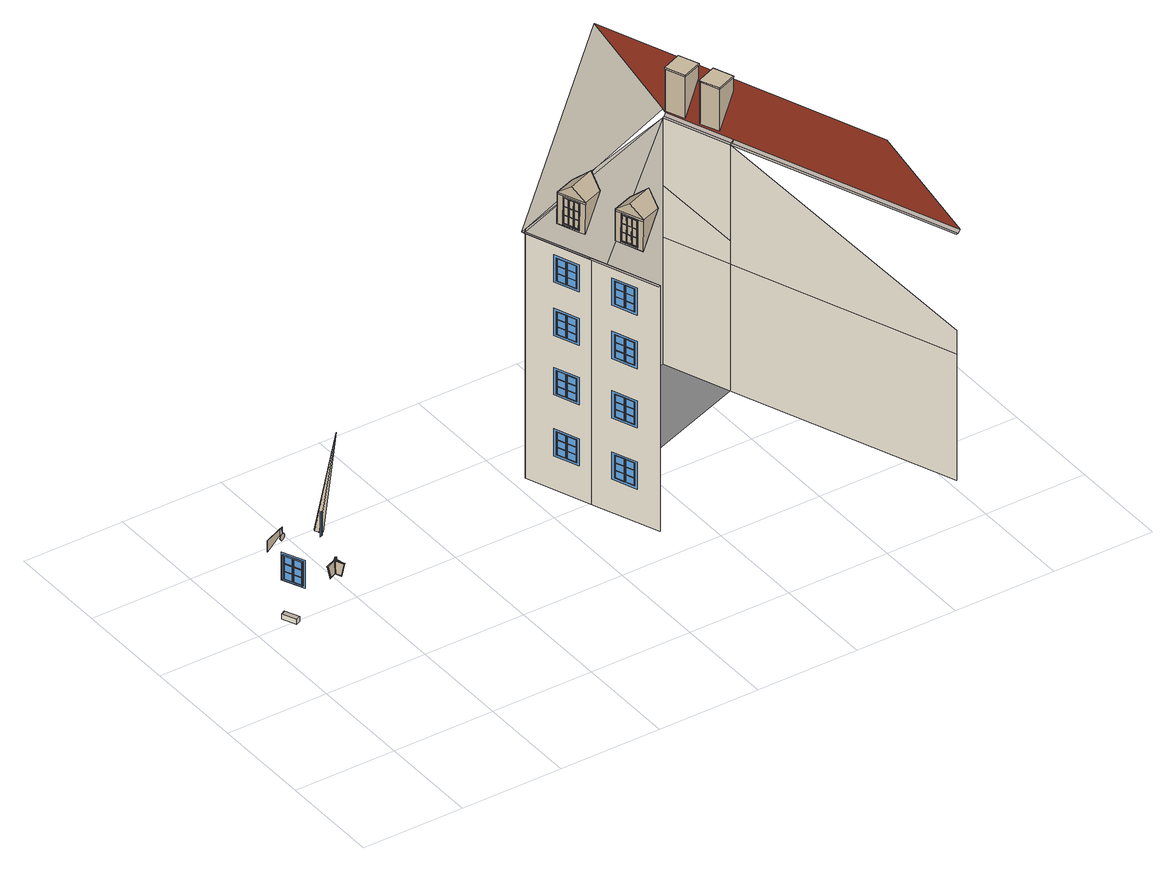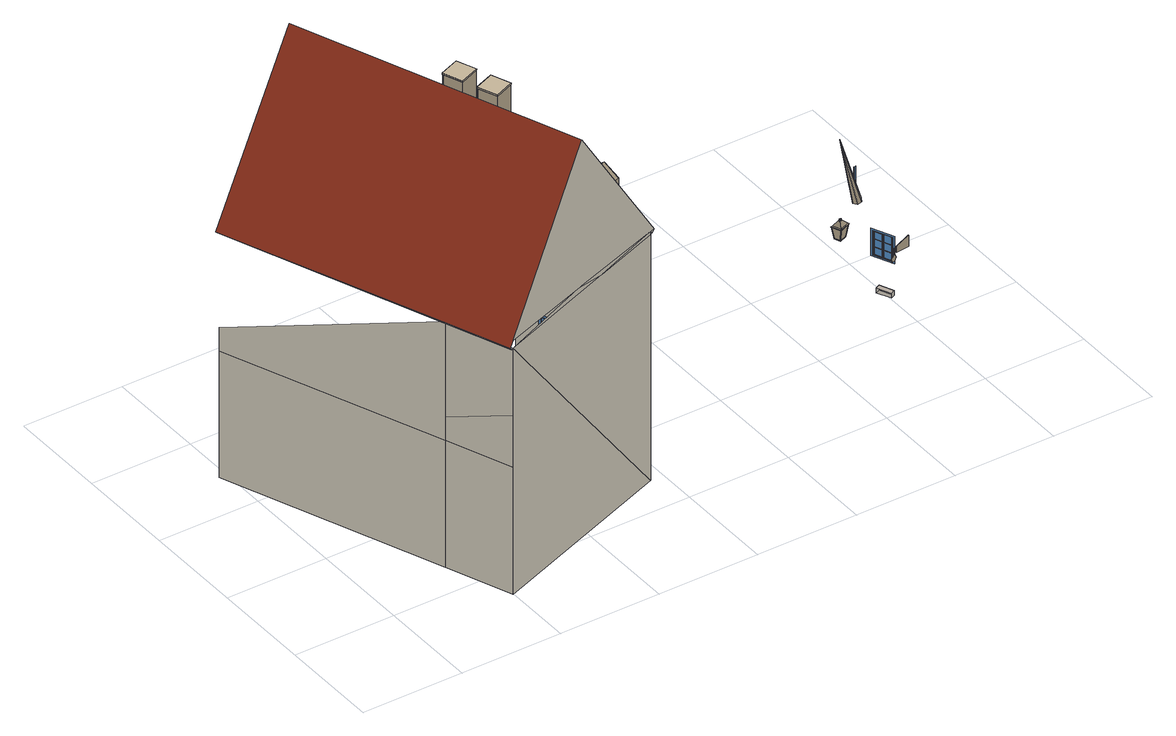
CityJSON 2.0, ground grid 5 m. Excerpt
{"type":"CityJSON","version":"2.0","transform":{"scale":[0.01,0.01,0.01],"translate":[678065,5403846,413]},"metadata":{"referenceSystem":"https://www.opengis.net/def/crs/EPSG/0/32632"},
"CityObjects":{
"building1":{"type":"Building","attributes":{"name":"building","dataAvailable":"Sufficient","opendrive_identifier_modelDate":"13-06-17","opendrive_identifier_modelName":"892_SAVe_Ingolstadt","opendrive_identifier_modelVendor":"3D Mapping Solutions","opendrive_identifier_roadObjectName":"building","opendrive_identifier_sourceFileName":"2019-11-29_SAVe_Ingolstadt_Prio5","opendrive_roadObject_dynamic":"false","opendrive_roadObject_orientation":"none","opendrive_roadObject_type":"BUILDING","opendrive_road_length":"211.9635830812","opendrive_road_rule":"RIGHTHANDTRAFFIC","measuredHeight":13.14},"children":["building1-1","building1-2","building1-3"],"geometry":[{"type":"MultiSurface","lod":"3","boundaries":[[[0,1,2,3]],[[4,5,3,2]],[[5,6,0,3]],[[7,4,2,1]],[[8,9,10,11]],[[12,13,14,15]],[[16,17,18,19]],[[20,21,22,23]],[[6,7,1,0]],[[24,14,13,25]],[[26,22,21,27]],[[28,18,17,29]],[[30,10,9,31]],[[32,33,17,16]],[[34,35,21,20]],[[36,37,13,12]],[[19,18,38,39]],[[23,22,40,41]],[[15,14,42,43]],[[42,37,13,14]],[[40,35,21,22]],[[33,17,18,38]],[[11,10,44,45]],[[46,47,9,8]],[[25,13,37,48]],[[49,38,18,28]],[[50,42,14,24]],[[29,17,33,51]],[[52,40,22,26]],[[27,21,35,53]],[[54,55,56,57],[29,51,49,28],[48,50,24,25],[53,52,26,27]],[[39,38,33,32]],[[41,40,35,34]],[[43,42,37,36]],[[58,59,60,61]],[[62,63,64,65]],[[66,67,68,69]],[[48,37,42,50]],[[53,35,40,52]],[[51,33,38,49]],[[70,60,59,71]],[[72,68,67,73]],[[74,64,63,75]],[[44,47,9,10],[76,77,78,79],[56,55,54,57]],[[80,44,10,30]],[[31,9,47,81]],[[61,60,82,83]],[[69,68,84,85]],[[86,87,67,66]],[[88,89,63,62]],[[90,91,59,58]],[[65,64,92,93]],[[94,95,96,97],[80,30,31,81]],[[89,63,64,92]],[[84,87,67,68]],[[82,91,59,60]],[[71,59,91,98]],[[99,82,60,70]],[[75,63,89,100]],[[73,67,87,101]],[[102,92,64,74]],[[103,84,68,72]],[[45,44,47,46]],[[78,77,76,79],[75,100,102,74],[98,99,70,71],[101,103,72,73]],[[83,82,91,90]],[[85,84,87,86]],[[93,92,89,88]],[[101,87,84,103]],[[98,91,82,99]],[[100,89,92,102]],[[81,47,44,80]],[[104,105,106,107]],[[108,109,110,111]],[[112,113,114,115]],[[116,117,118,119]],[[120,110,109,121]],[[122,118,117,123]],[[124,114,113,125]],[[126,106,105,127]]],"semantics":{"surfaces":[{"type":"WallSurface"},{"type":"OuterCeilingSurface"},{"type":"OuterFloorSurface"},{"type":"Window","@cityeditor:layer":"Unclassified.LoD3"}],"values":[0,0,1,2,3,3,3,3,0,3,3,3,3,3,3,3,3,3,3,3,3,3,3,3,3,3,3,3,3,3,3,3,3,3,3,3,3,3,3,3,3,3,3,3,3,3,3,3,3,3,3,3,3,3,3,3,3,3,3,3,3,3,3,3,3,3,3,3,3,3,3,3,3,3,3,3,3,3,3]}}]},
"building1-1":{"type":"BuildingInstallation","attributes":{"@cityeditor:layer":"Unclassified.LoD3","relationToConstruction":"outside"},"parents":["building1"],"geometry":[{"type":"MultiSurface","lod":"3","boundaries":[[[128,129,130,131]],[[132,133,134]],[[135,136,137,138,139]],[[132,140,141,133]],[[142,136,135,143],[134,144,140,132]],[[145,134,133,141]],[[144,134,145]],[[146,147,148,149]],[[150,151,152,153]],[[151,154,155,152]],[[154,156,157,155]],[[156,158,159,157]],[[160,150,153,161]],[[158,162,159]],[[163,160,161,164]],[[165,166,167,168]],[[169,165,168,170]],[[158,171,172,162]],[[173,163,164,174]],[[172,175,176]],[[177,178,179]],[[180,174,181,182]],[[183,170,184,185]],[[174,164,181]],[[162,172,176,186]],[[167,177,179,187]],[[170,168,188,184]],[[168,167,187,188]],[[159,162,186]],[[164,161,189,181]],[[155,157,190,191]],[[152,155,191,192]],[[153,152,192,193]],[[161,153,193,189]],[[157,159,186,190]],[[194,185,195,196]],[[175,194,196,197]],[[178,198,199,200]],[[176,175,197,201]],[[182,181,202,203]],[[185,204,195]],[[179,178,200,205]],[[185,184,206,204]],[[187,179,205,207]],[[186,176,201,208]],[[184,188,209,206]],[[188,187,207,209]],[[181,189,210,202]],[[186,208,211]],[[189,193,212,210]],[[190,186,211,213]],[[191,190,213,214]],[[193,192,215,212]],[[192,191,214,215]],[[138,146,149,216,139]],[[196,195,217,218]],[[197,196,218,219]],[[200,199,220,221]],[[201,197,219,222]],[[195,204,217]],[[203,202,223,224]],[[205,200,221,225]],[[204,206,226,217]],[[207,205,225,227]],[[208,201,222,228]],[[206,209,229,226]],[[209,207,227,229]],[[202,210,230,223]],[[211,208,228,231]],[[210,212,232,230]],[[213,211,231,233]],[[214,213,233,234]],[[215,214,234,235]],[[212,215,235,232]],[[222,219,236,237]],[[224,223,238,239]],[[225,221,240,241]],[[217,226,242,243]],[[227,225,241,244]],[[228,222,237,245]],[[226,229,246,242]],[[229,227,244,246]],[[231,228,245,247]],[[223,230,248,238]],[[233,231,247,249]],[[230,232,250,248]],[[234,233,249,251]],[[232,235,252,250]],[[235,234,251,252]],[[242,246,253,254]],[[246,244,255,253]],[[238,248,256,257]],[[247,245,258]],[[248,250,259,256]],[[249,247,258,260]],[[251,249,260,261]],[[252,251,261,262]],[[250,252,262,259]],[[148,263,264,149]],[[140,144,145,141]],[[265,266,267,268]],[[266,269,270,267]],[[268,267,270,271]],[[135,272,273,143],[266,265,274,269]],[[149,264,275,216]],[[269,274,271,270]],[[272,135,139,216,275,276]]]}]},
"building1-2":{"type":"BuildingInstallation","attributes":{"@cityeditor:layer":"Unclassified.LoD3","relationToConstruction":"outside"},"parents":["building1"],"geometry":[{"type":"MultiSurface","lod":"3","boundaries":[[[277,278,279,280,281,282,283]],[[284,285,286,287,288]],[[289,290,291,292,293]],[[285,284,290,289]],[[286,285,289,293]],[[287,286,293,292]],[[288,287,292,291]],[[284,288,291,290]],[[294,295,296,292,291]],[[297,288,291,294]],[[298,287,292,296]],[[299,298,296,295]],[[294,300,295]],[[280,297,294,300]],[[280,299,295,300]],[[301,302,303,304,305,306,307]],[[278,277,302,301]],[[279,278,301,307]],[[280,279,307,306]],[[281,280,306,305]],[[282,281,305,304]],[[283,282,304,303]],[[277,283,303,302]],[[297,298,299,280]],[[298,297,288,287]]]}]},
"building1-3":{"type":"BuildingInstallation","attributes":{"@cityeditor:layer":"Unclassified.LoD3","relationToConstruction":"outside"},"parents":["building1"],"geometry":[{"type":"MultiSurface","lod":"3","boundaries":[[[308,309,310]],[[308,311,312,313]],[[308,314,309]],[[308,310,315]],[[308,313,314]],[[308,315,311]],[[316,309,310]],[[316,310,315]],[[316,311,312,313]],[[316,315,311]],[[316,313,314]],[[316,314,309]]]}]},
"building2":{"type":"Building","attributes":{"dataAvailable":"NotSufficient","measuredHeight":20.84},"children":["building2-1","building2-2","building2-3","building2-4"],"geometry":[{"type":"MultiSurface","lod":"3","boundaries":[[[317,318,319]],[[318,320,321,319]],[[318,317,322]],[[322,323,320,318]],[[320,324,321]],[[325,326,327,328]],[[329,330,331,332]],[[333,334,335,336]],[[337,338,339,340]],[[341,342,343,344]],[[345,346,347,348]],[[349,350,351,352]],[[353,354,355,356]],[[357,358,359,360]],[[361,362,363,364]],[[365,366,367,368]],[[369,370,371,372]],[[323,322,373,374],[375,376,377,378],[379,380,381,382],[383,384,385,386],[387,388,389,390]],[[323,324,320]],[[391,392,393,394],[332,395,396,329],[397,398,325,328],[399,400,333,336]],[[401,402,403,404],[344,405,406,341],[407,408,337,340],[409,410,345,348]],[[411,412,413,414],[356,415,416,353],[417,418,349,352],[419,420,357,360]],[[421,422,423,424],[368,425,426,365],[427,428,361,364],[429,430,369,372]],[[431,331,330,432]],[[433,327,326,434]],[[435,335,334,436]],[[437,343,342,438]],[[439,339,338,440]],[[441,347,346,442]],[[443,355,354,444]],[[445,351,350,446]],[[447,359,358,448]],[[449,367,366,450]],[[451,363,362,452]],[[453,371,370,454]],[[332,331,455,395]],[[328,327,456,397]],[[336,335,457,399]],[[344,343,458,405]],[[340,339,459,407]],[[348,347,460,409]],[[356,355,461,415]],[[352,351,462,417]],[[360,359,463,419]],[[368,367,464,425]],[[364,363,465,427]],[[372,371,466,429]],[[396,467,330,329]],[[400,468,334,333]],[[398,469,326,325]],[[406,470,342,341]],[[410,471,346,345]],[[408,472,338,337]],[[416,473,354,353]],[[420,474,358,357]],[[418,475,350,349]],[[426,476,366,365]],[[430,477,370,369]],[[428,478,362,361]],[[468,457,335,334]],[[455,331,330,467]],[[469,456,327,326]],[[471,460,347,346]],[[458,343,342,470]],[[472,459,339,338]],[[474,463,359,358]],[[461,355,354,473]],[[475,462,351,350]],[[477,466,371,370]],[[464,367,366,476]],[[478,465,363,362]],[[434,326,469,479]],[[432,330,467,480]],[[436,334,468,481]],[[440,338,472,482]],[[438,342,470,483]],[[442,346,471,484]],[[446,350,475,485]],[[444,354,473,486]],[[448,358,474,487]],[[452,362,478,488]],[[450,366,476,489]],[[454,370,477,490]],[[491,455,331,431]],[[492,456,327,433]],[[493,457,335,435]],[[494,458,343,437]],[[495,459,339,439]],[[496,460,347,441]],[[497,461,355,443]],[[498,462,351,445]],[[499,463,359,447]],[[500,464,367,449]],[[501,465,363,451]],[[502,466,371,453]],[[378,377,376,375],[393,392,391,394],[503,504,505,506]],[[385,384,383,386],[403,402,401,404],[507,508,509,510]],[[382,381,380,379],[413,412,411,414],[511,512,513,514]],[[387,390,389,388],[423,422,421,424],[515,516,517,518]],[[399,457,468,400]],[[395,455,467,396]],[[397,456,469,398]],[[409,460,471,410]],[[405,458,470,406]],[[407,459,472,408]],[[419,463,474,420]],[[415,461,473,416]],[[417,462,475,418]],[[429,466,477,430]],[[425,464,476,426]],[[427,465,478,428]],[[519,520,521,522]],[[523,524,525,526]],[[527,528,529,530]],[[531,532,533,534]],[[535,536,537,538]],[[539,540,541,542]],[[543,544,545,546]],[[547,548,549,550]],[[551,552,553,554]],[[555,556,557,558]],[[559,560,561,562]],[[563,564,565,566]],[[480,467,455,491]],[[479,469,456,492]],[[481,468,457,493]],[[483,470,458,494]],[[482,472,459,495]],[[484,471,460,496]],[[486,473,461,497]],[[485,475,462,498]],[[487,474,463,499]],[[489,476,464,500]],[[488,478,465,501]],[[490,477,466,502]],[[505,504,503,506],[526,567,568,523],[569,570,527,530],[571,572,519,522]],[[509,508,507,510],[538,573,574,535],[575,576,539,542],[577,578,531,534]],[[513,512,511,514],[550,579,580,547],[581,582,551,554],[583,584,543,546]],[[517,516,515,518],[562,585,586,559],[587,588,563,566],[589,590,555,558]],[[591,521,520,592]],[[593,529,528,594]],[[595,525,524,596]],[[597,533,532,598]],[[599,541,540,600]],[[601,537,536,602]],[[603,545,544,604]],[[605,553,552,606]],[[607,549,548,608]],[[609,557,556,610]],[[611,565,564,612]],[[613,561,560,614]],[[526,525,615,567]],[[530,529,616,569]],[[522,521,617,571]],[[538,537,618,573]],[[542,541,619,575]],[[534,533,620,577]],[[550,549,621,579]],[[554,553,622,581]],[[546,545,623,583]],[[562,561,624,585]],[[566,565,625,587]],[[558,557,626,589]],[[572,627,520,519]],[[570,628,528,527]],[[568,629,524,523]],[[578,630,532,531]],[[576,631,540,539]],[[574,632,536,535]],[[584,633,544,543]],[[582,634,552,551]],[[580,635,548,547]],[[590,636,556,555]],[[588,637,564,563]],[[586,638,560,559]],[[628,616,529,528]],[[627,617,521,520]],[[615,525,524,629]],[[631,619,541,540]],[[630,620,533,532]],[[618,537,536,632]],[[634,622,553,552]],[[633,623,545,544]],[[621,549,548,635]],[[637,625,565,564]],[[636,626,557,556]],[[624,561,560,638]],[[592,520,627,639]],[[594,528,628,640]],[[596,524,629,641]],[[598,532,630,642]],[[600,540,631,643]],[[602,536,632,644]],[[604,544,633,645]],[[606,552,634,646]],[[608,548,635,647]],[[610,556,636,648]],[[612,564,637,649]],[[614,560,638,650]],[[651,616,529,593]],[[652,617,521,591]],[[653,615,525,595]],[[654,619,541,599]],[[655,620,533,597]],[[656,618,537,601]],[[657,622,553,605]],[[658,623,545,603]],[[659,621,549,607]],[[660,625,565,611]],[[661,626,557,609]],[[662,624,561,613]],[[567,615,629,568]],[[571,617,627,572]],[[569,616,628,570]],[[573,618,632,574]],[[577,620,630,578]],[[575,619,631,576]],[[579,621,635,580]],[[583,623,633,584]],[[581,622,634,582]],[[585,624,638,586]],[[589,626,636,590]],[[587,625,637,588]],[[639,627,617,652]],[[640,628,616,651]],[[641,629,615,653]],[[642,630,620,655]],[[643,631,619,654]],[[644,632,618,656]],[[645,633,623,658]],[[646,634,622,657]],[[647,635,621,659]],[[648,636,626,661]],[[649,637,625,660]],[[650,638,624,662]],[[663,320,323,664]],[[665,666,667,668]],[[669,670,671,672]],[[673,674,675,676]],[[677,678,679,680]],[[681,682,683,684]],[[685,686,687,688]],[[689,690,691,692]],[[693,694,695,696]],[[697,698,699,700]],[[701,702,703,704]],[[705,706,707,708]],[[709,710,711,712]],[[713,714,715,716],[672,717,718,669],[719,720,665,668],[721,722,673,676]],[[723,724,725,726],[684,727,728,681],[729,730,677,680],[731,732,685,688]],[[733,734,735,736],[696,737,738,693],[739,740,689,692],[741,742,697,700]],[[743,744,745,746],[708,747,748,705],[749,750,701,704],[751,752,709,712]],[[753,671,670,754]],[[755,667,666,756]],[[757,675,674,758]],[[759,683,682,760]],[[761,679,678,762]],[[763,687,686,764]],[[765,695,694,766]],[[767,691,690,768]],[[769,699,698,770]],[[771,707,706,772]],[[773,703,702,774]],[[775,711,710,776]],[[718,777,670,669]],[[722,778,674,673]],[[672,671,779,717]],[[668,667,780,719]],[[720,781,666,665]],[[676,675,782,721]],[[728,783,682,681]],[[732,784,686,685]],[[684,683,785,727]],[[680,679,786,729]],[[730,787,678,677]],[[688,687,788,731]],[[738,789,694,693]],[[742,790,698,697]],[[696,695,791,737]],[[692,691,792,739]],[[740,793,690,689]],[[700,699,794,741]],[[748,795,706,705]],[[752,796,710,709]],[[708,707,797,747]],[[704,703,798,749]],[[750,799,702,701]],[[712,711,800,751]],[[778,782,675,674]],[[779,671,670,777]],[[781,780,667,666]],[[784,788,687,686]],[[785,683,682,783]],[[787,786,679,678]],[[790,794,699,698]],[[791,695,694,789]],[[793,792,691,690]],[[796,800,711,710]],[[797,707,706,795]],[[799,798,703,702]],[[756,666,781,801]],[[754,670,777,802]],[[758,674,778,803]],[[762,678,787,804]],[[760,682,783,805]],[[764,686,784,806]],[[768,690,793,807]],[[766,694,789,808]],[[770,698,790,809]],[[774,702,799,810]],[[772,706,795,811]],[[776,710,796,812]],[[813,779,671,753]],[[814,780,667,755]],[[815,782,675,757]],[[816,785,683,759]],[[817,786,679,761]],[[818,788,687,763]],[[819,791,695,765]],[[820,792,691,767]],[[821,794,699,769]],[[822,797,707,771]],[[823,798,703,773]],[[824,800,711,775]],[[825,826,827,828],[715,714,713,716],[829,830,831,832]],[[833,834,835,836],[725,724,723,726],[837,838,839,840]],[[841,842,843,844],[735,734,733,736],[845,846,847,848]],[[849,850,851,852],[745,744,743,746],[853,854,855,856]],[[721,782,778,722]],[[717,779,777,718]],[[719,780,781,720]],[[731,788,784,732]],[[727,785,783,728]],[[729,786,787,730]],[[741,794,790,742]],[[737,791,789,738]],[[739,792,793,740]],[[751,800,796,752]],[[747,797,795,748]],[[749,798,799,750]],[[374,857,664,323],[827,826,825,828],[841,844,843,842],[849,852,851,850],[836,835,834,833]],[[858,859,860,861]],[[862,863,864,865]],[[866,867,868,869]],[[870,871,872,873]],[[874,875,876,877]],[[878,879,880,881]],[[882,883,884,885]],[[886,887,888,889]],[[890,891,892,893]],[[894,895,896,897]],[[898,899,900,901]],[[902,903,904,905]],[[802,777,779,813]],[[801,781,780,814]],[[803,778,782,815]],[[805,783,785,816]],[[804,787,786,817]],[[806,784,788,818]],[[808,789,791,819]],[[807,793,792,820]],[[809,790,794,821]],[[811,795,797,822]],[[810,799,798,823]],[[812,796,800,824]],[[831,830,829,832],[865,906,907,862],[908,909,866,869],[910,911,858,861]],[[839,838,837,840],[877,912,913,874],[914,915,878,881],[916,917,870,873]],[[847,846,845,848],[889,918,919,886],[920,921,890,893],[922,923,882,885]],[[855,854,853,856],[901,924,925,898],[926,927,902,905],[928,929,894,897]],[[930,860,859,931]],[[932,868,867,933]],[[934,864,863,935]],[[936,872,871,937]],[[938,880,879,939]],[[940,876,875,941]],[[942,884,883,943]],[[944,892,891,945]],[[946,888,887,947]],[[948,896,895,949]],[[950,904,903,951]],[[952,900,899,953]],[[865,864,954,906]],[[911,955,859,858]],[[869,868,956,908]],[[909,957,867,866]],[[861,860,958,910]],[[907,959,863,862]],[[877,876,960,912]],[[917,961,871,870]],[[881,880,962,914]],[[915,963,879,878]],[[873,872,964,916]],[[913,965,875,874]],[[889,888,966,918]],[[923,967,883,882]],[[893,892,968,920]],[[921,969,891,890]],[[885,884,970,922]],[[919,971,887,886]],[[901,900,972,924]],[[929,973,895,894]],[[905,904,974,926]],[[927,975,903,902]],[[897,896,976,928]],[[925,977,899,898]],[[957,956,868,867]],[[955,958,860,859]],[[954,864,863,959]],[[963,962,880,879]],[[961,964,872,871]],[[960,876,875,965]],[[969,968,892,891]],[[967,970,884,883]],[[966,888,887,971]],[[975,974,904,903]],[[973,976,896,895]],[[972,900,899,977]],[[931,859,955,978]],[[933,867,957,979]],[[935,863,959,980]],[[937,871,961,981]],[[939,879,963,982]],[[941,875,965,983]],[[943,883,967,984]],[[945,891,969,985]],[[947,887,971,986]],[[949,895,973,987]],[[951,903,975,988]],[[953,899,977,989]],[[990,956,868,932]],[[991,958,860,930]],[[992,954,864,934]],[[993,962,880,938]],[[994,964,872,936]],[[995,960,876,940]],[[996,968,892,944]],[[997,970,884,942]],[[998,966,888,946]],[[999,974,904,950]],[[1000,976,896,948]],[[1001,972,900,952]],[[906,954,959,907]],[[910,958,955,911]],[[908,956,957,909]],[[912,960,965,913]],[[916,964,961,917]],[[914,962,963,915]],[[918,966,971,919]],[[922,970,967,923]],[[920,968,969,921]],[[924,972,977,925]],[[928,976,973,929]],[[926,974,975,927]],[[978,955,958,991]],[[979,957,956,990]],[[980,959,954,992]],[[981,961,964,994]],[[982,963,962,993]],[[983,965,960,995]],[[984,967,970,997]],[[985,969,968,996]],[[986,971,966,998]],[[987,973,976,1000]],[[988,975,974,999]],[[989,977,972,1001]],[[1002,1003,1004,1005,1006]],[[317,1007,322]],[[1008,1009,1010,1011,1012]],[[1007,317,1013]],[[1007,1014,373,322]],[[1015,1013,317,319,1016]],[[1017,374,373,1018]],[[1007,1013,1014]],[[373,1014,1019,1020,1018]],[[1016,1021,1022,1023,1024,1015]],[[1017,1018,1020,1025]],[[1026,1019,1014,1027]],[[1025,1020,1019,1026]],[[1027,1014,1028,1029]],[[1029,1028,1024,1023]],[[1023,1029,1027]],[[1030,1025,1026,1027,1031]],[[1032,1017,1025,1030]],[[1033,1027,1029,1034]],[[1029,1023,1022,1034]]],"semantics":{"surfaces":[{"type":"WallSurface"},{"type":"OuterCeilingSurface"},{"type":"Window","@cityeditor:layer":"Unclassified.LoD3","frameMaterialClass":"Plastic","paneMaterialClass":"Glass","frameMaterialUncertainty":0.3},{"type":"WallSurface","klumMaterialClass":"Plaster","klumMaterialIndex":"I101","materialUncertainty":0.3},{"type":"RoofSurface"},{"type":"GroundSurface"},{"type":"RoofSurface","klumMaterialClass":"Ceramic","klumMaterialIndex":"D201","materialUncertainty":0.3}],"values":[0,1,0,1,1,2,2,2,2,2,2,2,2,2,2,2,2,3,0,2,2,2,2,2,2,2,2,2,2,2,2,2,2,2,2,2,2,2,2,2,2,2,2,2,2,2,2,2,2,2,2,2,2,2,2,2,2,2,2,2,2,2,2,2,2,2,2,2,2,2,2,2,2,2,2,2,2,2,2,2,2,2,2,2,2,2,2,2,2,2,2,2,2,2,2,2,2,2,2,2,2,2,2,2,2,2,2,2,2,2,2,2,2,2,2,2,2,2,2,2,2,2,2,2,2,2,2,2,2,2,2,2,2,2,2,2,2,2,2,2,2,2,2,2,2,2,2,2,2,2,2,2,2,2,2,2,2,2,2,2,2,2,2,2,2,2,2,2,2,2,2,2,2,2,2,2,2,2,2,2,2,2,2,2,2,2,2,2,2,2,2,2,2,2,2,2,2,2,2,2,2,2,2,2,2,2,2,2,2,2,2,2,2,2,2,2,2,2,2,2,2,2,2,2,2,2,2,2,2,2,2,2,2,2,2,1,2,2,2,2,2,2,2,2,2,2,2,2,2,2,2,2,2,2,2,2,2,2,2,2,2,2,2,2,2,2,2,2,2,2,2,2,2,2,2,2,2,2,2,2,2,2,2,2,2,2,2,2,2,2,2,2,2,2,2,2,2,2,2,2,2,2,2,2,2,2,2,2,2,2,2,2,2,2,2,2,2,2,2,2,2,2,2,2,2,2,2,2,2,2,2,2,2,2,2,2,2,2,2,2,3,2,2,2,2,2,2,2,2,2,2,2,2,2,2,2,2,2,2,2,2,2,2,2,2,2,2,2,2,2,2,2,2,2,2,2,2,2,2,2,2,2,2,2,2,2,2,2,2,2,2,2,2,2,2,2,2,2,2,2,2,2,2,2,2,2,2,2,2,2,2,2,2,2,2,2,2,2,2,2,2,2,2,2,2,2,2,2,2,2,2,2,2,2,2,2,2,2,2,2,2,2,2,2,2,2,2,2,2,2,2,2,2,2,2,2,2,2,2,2,2,2,2,2,2,4,0,4,0,0,0,5,0,0,6,0,0,0,1,1,0,0,0,1,1]}}]},
"building2-1":{"type":"BuildingInstallation","attributes":{"relationToConstruction":"outside"},"parents":["building2"],"geometry":[{"type":"MultiSurface","lod":"3","boundaries":[[[1035,1036,1037,1038]],[[1039,1040,1041,1042]],[[1043,1044,1045,1046]],[[1047,1048,1049,1050]],[[1051,1052,1053,1054],[1055,1056,1044,1043,1057,1058,1059,1060]],[[1061,1062,1063,1064]],[[1065,1066,1067]],[[1044,1056,1068,1045]],[[1047,1048,1069,1070]],[[1071,1066,1065,1072,1051,1054]],[[1052,1051,1073,1074]],[[1075,1061,1064,1076]],[[1049,1050,1077,1078]],[[1036,1079,1080,1037]],[[1081,1045,1068,1082]],[[1035,1036,1079,1083]],[[1084,1085,1086,1087]],[[1081,1040,1039,1088,1046,1045]],[[1079,1083,1089,1080]],[[1082,1068,1090,1091,1042,1041]],[[1092,1075,1076,1093]],[[1051,1054,1094,1073]],[[1043,1055,1090,1046]],[[1056,1055,1090,1068]],[[1048,1049,1078,1069]],[[1083,1035,1038,1089]],[[1050,1047,1070,1077]],[[1071,1006,1002,1066]],[[1095,1096,1097,1098]],[[1085,1099,1100,1086]],[[1088,1039,1042,1091],[1101,1102,1103,1104],[1105,1098,1097,1106],[1087,1086,1100,1107]],[[1062,1092,1093,1063]],[[1060,1059,1042,1091]],[[1108,1109,1110,1111]],[[1108,1109,1101,1104]],[[1058,1057,1088,1039]],[[1059,1058,1039,1042]],[[1112,1113,1114,1115]],[[1116,1095,1098,1105]],[[1060,1057,1088,1091]],[[1043,1044,1056,1055],[1079,1036,1035,1083],[1049,1048,1047,1050],[1062,1061,1075,1092]],[[1111,1108,1104,1103]],[[1117,1116,1095,1096]],[[1109,1110,1102,1101]],[[1084,1085,1099,1118]],[[1117,1116,1105,1106]],[[1110,1111,1103,1102]],[[1118,1084,1087,1107]],[[1045,1046,1090,1068],[1037,1080,1089,1038],[1069,1078,1077,1070],[1064,1063,1093,1076]],[[1058,1057,1060,1059],[1110,1109,1108,1111],[1095,1116,1117,1096],[1085,1084,1118,1099]],[[1053,1052,1074,1119]],[[1061,1062,1092,1075]],[[1065,1004,1005,1072]],[[1054,1053,1120,1006,1071]],[[1055,1060,1091,1090]],[[1053,1052,1121,1120]],[[1072,1005,1121,1052,1051]],[[1122,1123,1124,1125]],[[1057,1043,1055,1060],[1123,1122,1126,1127],[1128,1129,1130,1131],[1112,1132,1133,1113]],[[1131,1130,1134,1135]],[[1128,1131,1135,1136]],[[1133,1132,1137,1138]],[[1132,1112,1115,1137]],[[1046,1088,1091,1090],[1125,1124,1139,1140],[1141,1136,1135,1134],[1137,1115,1114,1138]],[[1130,1129,1128,1131]],[[1123,1127,1139,1124]],[[1126,1122,1125,1140]],[[1132,1112,1113,1133]],[[1130,1129,1141,1134]],[[1057,1043,1046,1088]],[[1113,1133,1138,1114]],[[1126,1122,1123,1127]],[[1099,1118,1107,1100]],[[1129,1128,1136,1141]],[[1127,1126,1140,1139]],[[1096,1117,1106,1097]],[[1067,1003,1002,1066]],[[1065,1004,1003,1067]],[[1004,1005,1121,1120,1006,1002,1003]]]}]},
"building2-2":{"type":"BuildingInstallation","attributes":{"relationToConstruction":"outside"},"parents":["building2"],"geometry":[{"type":"MultiSurface","lod":"3","boundaries":[[[1142,1143,1144,1145]],[[1146,1147,1148,1149]],[[1150,1151,1152,1153]],[[1154,1155,1156,1157]],[[1158,1159,1160,1161],[1162,1163,1151,1150,1164,1165,1166,1167]],[[1168,1169,1170,1171]],[[1172,1173,1174]],[[1151,1163,1175,1152]],[[1154,1155,1176,1177]],[[1178,1173,1172,1179,1158,1161]],[[1159,1158,1180,1181]],[[1182,1168,1171,1183]],[[1156,1157,1184,1185]],[[1143,1186,1187,1144]],[[1188,1152,1175,1189]],[[1142,1143,1186,1190]],[[1191,1192,1193,1194]],[[1188,1147,1146,1195,1153,1152]],[[1186,1190,1196,1187]],[[1189,1175,1197,1198,1149,1148]],[[1199,1182,1183,1200]],[[1158,1161,1201,1180]],[[1150,1162,1197,1153]],[[1163,1162,1197,1175]],[[1155,1156,1185,1176]],[[1190,1142,1145,1196]],[[1157,1154,1177,1184]],[[1178,1008,1009,1173]],[[1202,1203,1204,1205]],[[1192,1206,1207,1193]],[[1195,1146,1149,1198],[1208,1209,1210,1211],[1212,1205,1204,1213],[1194,1193,1207,1214]],[[1169,1199,1200,1170]],[[1167,1166,1149,1198]],[[1215,1216,1217,1218]],[[1215,1216,1208,1211]],[[1165,1164,1195,1146]],[[1166,1165,1146,1149]],[[1219,1220,1221,1222]],[[1223,1202,1205,1212]],[[1167,1164,1195,1198]],[[1150,1151,1163,1162],[1186,1143,1142,1190],[1156,1155,1154,1157],[1169,1168,1182,1199]],[[1218,1215,1211,1210]],[[1224,1223,1202,1203]],[[1216,1217,1209,1208]],[[1191,1192,1206,1225]],[[1224,1223,1212,1213]],[[1217,1218,1210,1209]],[[1225,1191,1194,1214]],[[1152,1153,1197,1175],[1144,1187,1196,1145],[1176,1185,1184,1177],[1171,1170,1200,1183]],[[1165,1164,1167,1166],[1217,1216,1215,1218],[1202,1223,1224,1203],[1192,1191,1225,1206]],[[1160,1159,1181,1226]],[[1168,1169,1199,1182]],[[1172,1011,1012,1179]],[[1161,1160,1227,1008,1178]],[[1162,1167,1198,1197]],[[1160,1159,1228,1227]],[[1179,1012,1228,1159,1158]],[[1229,1230,1231,1232]],[[1164,1150,1162,1167],[1230,1229,1233,1234],[1235,1236,1237,1238],[1219,1239,1240,1220]],[[1238,1237,1241,1242]],[[1235,1238,1242,1243]],[[1240,1239,1244,1245]],[[1239,1219,1222,1244]],[[1153,1195,1198,1197],[1232,1231,1246,1247],[1248,1243,1242,1241],[1244,1222,1221,1245]],[[1237,1236,1235,1238]],[[1230,1234,1246,1231]],[[1233,1229,1232,1247]],[[1239,1219,1220,1240]],[[1237,1236,1248,1241]],[[1164,1150,1153,1195]],[[1220,1240,1245,1221]],[[1233,1229,1230,1234]],[[1206,1225,1214,1207]],[[1236,1235,1243,1248]],[[1234,1233,1247,1246]],[[1203,1224,1213,1204]],[[1174,1010,1009,1173]],[[1172,1011,1010,1174]],[[1011,1012,1228,1227,1008,1009,1010]]]}]},
"building2-3":{"type":"BuildingInstallation","attributes":{"materialUncertainty":1,"relationToConstruction":"outside"},"parents":["building2"],"geometry":[{"type":"MultiSurface","lod":"3","boundaries":[[[1249,1250,1251,1252]],[[1253,1254,1255,1256]],[[1257,1258,1259,1260]],[[1249,1252,1261,1262]],[[1262,1261,1263,1264],[1253,1256,1257,1260]],[[1252,1251,1263,1261]],[[1250,1249,1262,1264]],[[1251,1250,1264,1263]],[[1256,1255,1258,1257]],[[1259,1254,1253,1260]],[[1254,1259,1258,1255]]]}]},
"building2-4":{"type":"BuildingInstallation","attributes":{"materialUncertainty":1,"relationToConstruction":"outside"},"parents":["building2"],"geometry":[{"type":"MultiSurface","lod":"3","boundaries":[[[1265,1266,1267,1268]],[[1269,1270,1271,1272]],[[1273,1274,1275,1276]],[[1265,1268,1277,1278]],[[1278,1277,1279,1280],[1269,1272,1273,1276]],[[1268,1267,1279,1277]],[[1266,1265,1278,1280]],[[1267,1266,1280,1279]],[[1272,1271,1274,1273]],[[1275,1270,1269,1276]],[[1270,1275,1274,1271]]]}]}
},
"vertices":[
[92,850,204],[92,850,179],[62,918,179],[62,918,204],[84,928,179],[84,928,204],[114,860,204],[114,860,179],[74,930,367],[81,933,367],[81,933,493],[74,930,493],[80,927,411],[82,928,411],[82,928,449],[80,927,449],[80,927,451],[82,928,451],[82,928,489],[80,927,489],[80,927,371],[82,928,371],[82,928,409],[80,927,409],[83,928,449],[83,928,411],[83,928,409],[83,928,371],[83,928,489],[83,928,451],[82,933,493],[82,933,367],[96,890,451],[98,891,451],[96,890,371],[98,891,371],[96,890,411],[98,891,411],[98,891,489],[96,890,489],[98,891,409],[96,890,409],[98,891,449],[96,890,449],[120,844,493],[114,841,493],[114,841,367],[120,844,367],[99,891,411],[99,891,489],[99,891,449],[99,891,451],[99,891,409],[99,891,371],[100,890,369],[82,930,369],[82,930,490],[100,890,490],[99,884,411],[101,885,411],[101,885,449],[99,884,449],[99,884,451],[101,885,451],[101,885,489],[99,884,489],[99,884,371],[101,885,371],[101,885,409],[99,884,409],[102,885,449],[102,885,411],[102,885,409],[102,885,371],[102,885,489],[102,885,451],[101,887,490],[101,887,369],[119,846,369],[119,846,490],[121,844,493],[121,844,367],[117,848,449],[115,847,449],[117,848,409],[115,847,409],[115,847,371],[117,848,371],[115,847,451],[117,848,451],[115,847,411],[117,848,411],[117,848,489],[115,847,489],[125,835,359],[78,942,359],[78,942,501],[125,835,501],[118,848,411],[118,848,449],[118,848,451],[118,848,371],[118,848,489],[118,848,409],[150,759,658],[156,762,658],[156,762,784],[150,759,784],[155,756,702],[157,757,702],[157,757,740],[155,756,740],[155,756,742],[157,757,742],[157,757,780],[155,756,780],[155,756,662],[157,757,662],[157,757,700],[155,756,700],[158,757,740],[158,757,702],[158,757,700],[158,757,662],[158,757,780],[158,757,742],[157,762,784],[157,762,658],
[182,748,491],[192,745,437],[193,745,437],[183,748,491],[184,753,491],[185,753,491],[195,750,436],[233,775,496],[180,752,496],[178,751,496],[177,753,496],[232,778,496],[229,773,491],[229,772,491],[192,748,432],[228,764,432],[224,763,436],[224,762,436],[184,751,501],[212,742,525],[218,745,525],[231,771,501],[212,746,523],[212,746,524],[214,747,524],[214,747,523],[212,746,525],[214,747,525],[212,746,526],[214,747,526],[213,746,527],[214,747,527],[213,746,522],[214,747,522],[214,746,527],[213,746,521],[214,746,521],[213,746,532],[213,746,533],[214,746,533],[214,747,532],[213,746,531],[214,746,531],[213,745,528],[215,746,528],[213,745,521],[215,746,521],[216,746,528],[216,747,528],[215,746,534],[216,746,534],[216,747,534],[215,746,520],[216,747,521],[216,746,520],[215,746,530],[216,747,531],[216,746,530],[216,747,527],[216,747,533],[216,747,532],[216,747,522],[216,748,526],[216,748,525],[216,748,524],[216,748,523],[216,746,529],[218,746,530],[218,746,529],[218,746,528],[216,746,535],[218,746,535],[218,746,534],[218,747,528],[218,747,521],[218,746,520],[218,747,530],[218,747,534],[218,747,531],[218,747,533],[218,747,527],[218,747,532],[218,748,522],[218,748,527],[218,748,523],[218,748,526],[218,748,525],[218,748,524],[234,779,496],[219,746,530],[219,746,529],[219,746,528],[219,746,535],[219,746,534],[219,747,528],[219,747,521],[219,746,520],[219,747,534],[219,747,531],[219,747,533],[219,747,527],[219,747,532],[220,747,522],[220,747,527],[220,748,523],[220,748,526],[220,748,525],[220,748,524],[220,746,528],[221,746,528],[221,746,521],[220,746,520],[220,746,534],[221,746,534],[221,746,531],[220,746,530],[221,746,533],[221,746,527],[221,746,532],[221,747,527],[221,747,522],[221,747,526],[221,747,523],[221,747,525],[222,747,524],[222,746,532],[222,745,531],[222,745,533],[222,746,522],[222,745,521],[222,746,527],[223,746,523],[223,746,526],[223,746,525],[223,746,524],[220,740,525],[248,732,501],[240,737,435],[229,762,436],[228,762,436],[239,737,436],[234,772,492],[233,772,492],[250,733,492],[253,731,496],[241,734,432],[251,734,492],[256,729,496],[254,729,496],
[151,1049,468],[142,1046,482],[148,1048,498],[157,1051,499],[163,1054,500],[172,1057,486],[166,1055,470],[137,1043,503],[50,1005,476],[50,1005,533],[137,1043,533],[137,1043,531],[51,1003,476],[138,1041,503],[138,1041,531],[138,1041,533],[51,1003,533],[154,1048,531],[158,1050,531],[158,1050,533],[153,1050,531],[157,1051,533],[157,1051,531],[158,1050,499],[143,1043,482],[152,1046,468],[167,1052,470],[173,1054,486],[164,1051,500],[158,1049,499],[149,1045,498],
[179,812,655],[198,810,641],[187,829,642],[157,812,655],[162,803,654],[167,793,654],[187,792,648],[167,830,648],[312,879,1056],
[1564,1304,1342],[1553,1301,1328],[1541,1296,1341],[1673,989,1328],[1661,985,1341],[1564,1305,1328],[1684,993,1328],[1661,984,1341],[1622,1156,1180],[1623,1156,1180],[1623,1156,1218],[1622,1156,1218],[1622,1156,1141],[1623,1156,1141],[1623,1156,1179],[1622,1156,1179],[1622,1156,1219],[1623,1156,1219],[1623,1156,1257],[1622,1156,1257],[1622,1156,906],[1623,1156,906],[1623,1156,943],[1622,1156,943],[1622,1156,867],[1623,1156,867],[1623,1156,904],[1622,1156,904],[1622,1156,945],[1623,1156,945],[1623,1156,982],[1622,1156,982],[1622,1156,602],[1623,1156,602],[1623,1156,639],[1622,1156,639],[1622,1156,563],[1623,1156,563],[1623,1156,600],[1622,1156,600],[1622,1156,641],[1623,1156,641],[1623,1156,678],[1622,1156,678],[1622,1156,289],[1623,1156,289],[1623,1156,326],[1622,1156,326],[1622,1156,250],[1623,1156,250],[1623,1156,287],[1622,1156,287],[1622,1156,328],[1623,1156,328],[1623,1156,365],[1622,1156,365],[1564,1305,66],[1684,993,66],[1663,1050,1129],[1616,1171,1129],[1616,1171,1269],[1663,1050,1269],[1663,1050,551],[1616,1171,551],[1616,1171,691],[1663,1050,691],[1616,1171,855],[1616,1171,995],[1663,1050,995],[1663,1050,855],[1663,1050,377],[1663,1050,237],[1616,1171,237],[1616,1171,377],[1639,1112,1258],[1621,1158,1258],[1621,1158,1140],[1639,1112,1140],[1638,1114,1179],[1638,1114,1141],[1638,1114,1218],[1638,1114,1180],[1638,1114,1257],[1638,1114,1219],[1639,1112,984],[1621,1158,984],[1621,1158,865],[1639,1112,865],[1638,1114,904],[1638,1114,867],[1638,1114,943],[1638,1114,906],[1638,1114,982],[1638,1114,945],[1639,1112,680],[1621,1158,680],[1621,1158,561],[1639,1112,561],[1638,1114,600],[1638,1114,563],[1638,1114,639],[1638,1114,602],[1638,1114,678],[1638,1114,641],[1639,1112,367],[1621,1158,367],[1621,1158,248],[1639,1112,248],[1638,1114,287],[1638,1114,250],[1638,1114,326],[1638,1114,289],[1638,1114,365],[1638,1114,328],[1625,1157,1179],[1625,1157,1141],[1625,1157,1218],[1625,1157,1180],[1625,1157,1257],[1625,1157,1219],[1625,1157,904],[1625,1157,867],[1625,1157,943],[1625,1157,906],[1625,1157,982],[1625,1157,945],[1625,1157,600],[1625,1157,563],[1625,1157,639],[1625,1157,602],[1625,1157,678],[1625,1157,641],[1625,1157,287],[1625,1157,250],[1625,1157,326],[1625,1157,289],[1625,1157,365],[1625,1157,328],[1639,1114,1179],[1639,1114,1218],[1639,1114,1257],[1639,1114,904],[1639,1114,943],[1639,1114,982],[1639,1114,600],[1639,1114,639],[1639,1114,678],[1639,1114,287],[1639,1114,326],[1639,1114,365],[1639,1114,1141],[1639,1114,1219],[1639,1114,1180],[1639,1114,867],[1639,1114,945],[1639,1114,906],[1639,1114,563],[1639,1114,641],[1639,1114,602],[1639,1114,250],[1639,1114,328],[1639,1114,289],[1641,1115,1180],[1641,1115,1141],[1641,1115,1219],[1641,1115,906],[1641,1115,867],[1641,1115,945],[1641,1115,602],[1641,1115,563],[1641,1115,641],[1641,1115,289],[1641,1115,250],[1641,1115,328],[1641,1115,1179],[1641,1115,1218],[1641,1115,1257],[1641,1115,904],[1641,1115,943],[1641,1115,982],[1641,1115,600],[1641,1115,639],[1641,1115,678],[1641,1115,287],[1641,1115,326],[1641,1115,365],[1640,1109,1140],[1640,1109,1258],[1658,1063,1258],[1658,1063,1140],[1640,1109,865],[1640,1109,984],[1658,1063,984],[1658,1063,865],[1640,1109,561],[1640,1109,680],[1658,1063,680],[1658,1063,561],[1640,1109,248],[1640,1109,367],[1658,1063,367],[1658,1063,248],[1641,1107,1219],[1642,1107,1219],[1642,1107,1257],[1641,1107,1257],[1641,1107,1141],[1642,1107,1141],[1642,1107,1179],[1641,1107,1179],[1641,1107,1180],[1642,1107,1180],[1642,1107,1218],[1641,1107,1218],[1641,1107,945],[1642,1107,945],[1642,1107,982],[1641,1107,982],[1641,1107,867],[1642,1107,867],[1642,1107,904],[1641,1107,904],[1641,1107,906],[1642,1107,906],[1642,1107,943],[1641,1107,943],[1641,1107,641],[1642,1107,641],[1642,1107,678],[1641,1107,678],[1641,1107,563],[1642,1107,563],[1642,1107,600],[1641,1107,600],[1641,1107,602],[1642,1107,602],[1642,1107,639],[1641,1107,639],[1641,1107,328],[1642,1107,328],[1642,1107,365],[1641,1107,365],[1641,1107,250],[1642,1107,250],[1642,1107,287],[1641,1107,287],[1641,1107,289],[1642,1107,289],[1642,1107,326],[1641,1107,326],[1657,1065,1179],[1657,1065,1141],[1657,1065,1218],[1657,1065,1180],[1657,1065,1257],[1657,1065,1219],[1657,1065,904],[1657,1065,867],[1657,1065,943],[1657,1065,906],[1657,1065,982],[1657,1065,945],[1657,1065,600],[1657,1065,563],[1657,1065,639],[1657,1065,602],[1657,1065,678],[1657,1065,641],[1657,1065,287],[1657,1065,250],[1657,1065,326],[1657,1065,289],[1657,1065,365],[1657,1065,328],[1643,1108,1257],[1643,1108,1219],[1643,1108,1218],[1643,1108,1180],[1643,1108,1179],[1643,1108,1141],[1643,1108,982],[1643,1108,945],[1643,1108,943],[1643,1108,906],[1643,1108,904],[1643,1108,867],[1643,1108,678],[1643,1108,641],[1643,1108,639],[1643,1108,602],[1643,1108,600],[1643,1108,563],[1643,1108,365],[1643,1108,328],[1643,1108,326],[1643,1108,289],[1643,1108,287],[1643,1108,250],[1658,1065,1179],[1658,1065,1218],[1658,1065,1257],[1658,1065,904],[1658,1065,943],[1658,1065,982],[1658,1065,600],[1658,1065,639],[1658,1065,678],[1658,1065,287],[1658,1065,326],[1658,1065,365],[1658,1065,1219],[1658,1065,1180],[1658,1065,1141],[1658,1065,945],[1658,1065,906],[1658,1065,867],[1658,1065,641],[1658,1065,602],[1658,1065,563],[1658,1065,328],[1658,1065,289],[1658,1065,250],[1660,1066,1219],[1660,1066,1180],[1660,1066,1141],[1660,1066,945],[1660,1066,906],[1660,1066,867],[1660,1066,641],[1660,1066,602],[1660,1066,563],[1660,1066,328],[1660,1066,289],[1660,1066,250],[1660,1066,1218],[1660,1066,1257],[1660,1066,1179],[1660,1066,943],[1660,1066,982],[1660,1066,904],[1660,1066,639],[1660,1066,678],[1660,1066,600],[1660,1066,326],[1660,1066,365],[1660,1066,287],[1798,663,1328],[1810,667,1328],[1727,881,1180],[1728,882,1180],[1728,882,1218],[1727,881,1218],[1727,881,1141],[1728,882,1141],[1728,882,1179],[1727,881,1179],[1727,881,1219],[1728,882,1219],[1728,882,1257],[1727,881,1257],[1727,881,906],[1728,882,906],[1728,882,943],[1727,881,943],[1727,881,867],[1728,882,867],[1728,882,904],[1727,881,904],[1727,881,945],[1728,882,945],[1728,882,982],[1727,881,982],[1727,881,602],[1728,882,602],[1728,882,639],[1727,881,639],[1727,881,563],[1728,882,563],[1728,882,600],[1727,881,600],[1727,881,641],[1728,882,641],[1728,882,678],[1727,881,678],[1727,881,289],[1728,882,289],[1728,882,326],[1727,881,326],[1727,881,250],[1728,882,250],[1728,882,287],[1727,881,287],[1727,881,328],[1728,882,328],[1728,882,365],[1727,881,365],[1744,837,1258],[1727,883,1258],[1727,883,1140],[1744,837,1140],[1744,839,1179],[1744,839,1141],[1744,839,1218],[1744,839,1180],[1744,839,1257],[1744,839,1219],[1744,837,984],[1727,883,984],[1727,883,865],[1744,837,865],[1744,839,904],[1744,839,867],[1744,839,943],[1744,839,906],[1744,839,982],[1744,839,945],[1744,837,680],[1727,883,680],[1727,883,561],[1744,837,561],[1744,839,600],[1744,839,563],[1744,839,639],[1744,839,602],[1744,839,678],[1744,839,641],[1744,837,367],[1727,883,367],[1727,883,248],[1744,837,248],[1744,839,287],[1744,839,250],[1744,839,326],[1744,839,289],[1744,839,365],[1744,839,328],[1730,882,1179],[1730,882,1141],[1730,882,1218],[1730,882,1180],[1730,882,1257],[1730,882,1219],[1730,882,904],[1730,882,867],[1730,882,943],[1730,882,906],[1730,882,982],[1730,882,945],[1730,882,600],[1730,882,563],[1730,882,639],[1730,882,602],[1730,882,678],[1730,882,641],[1730,882,287],[1730,882,250],[1730,882,326],[1730,882,289],[1730,882,365],[1730,882,328],[1745,840,1141],[1745,840,1219],[1745,840,1179],[1745,840,1218],[1745,840,1180],[1745,840,1257],[1745,840,867],[1745,840,945],[1745,840,904],[1745,840,943],[1745,840,906],[1745,840,982],[1745,840,563],[1745,840,641],[1745,840,600],[1745,840,639],[1745,840,602],[1745,840,678],[1745,840,250],[1745,840,328],[1745,840,287],[1745,840,326],[1745,840,289],[1745,840,365],[1746,841,1180],[1746,841,1141],[1746,841,1219],[1746,841,906],[1746,841,867],[1746,841,945],[1746,841,602],[1746,841,563],[1746,841,641],[1746,841,289],[1746,841,250],[1746,841,328],[1746,841,1179],[1746,841,1218],[1746,841,1257],[1746,841,904],[1746,841,943],[1746,841,982],[1746,841,600],[1746,841,639],[1746,841,678],[1746,841,287],[1746,841,326],[1746,841,365],[1768,775,1269],[1722,896,1269],[1722,896,1129],[1768,775,1129],[1746,834,1140],[1746,834,1258],[1763,788,1258],[1763,788,1140],[1768,775,995],[1722,896,995],[1722,896,855],[1768,775,855],[1746,834,865],[1746,834,984],[1763,788,984],[1763,788,865],[1768,775,691],[1722,896,691],[1722,896,551],[1768,775,551],[1746,834,561],[1746,834,680],[1763,788,680],[1763,788,561],[1768,775,377],[1722,896,377],[1722,896,237],[1768,775,237],[1746,834,248],[1746,834,367],[1763,788,367],[1763,788,248],[1810,667,66],[1746,832,1219],[1747,833,1219],[1747,833,1257],[1746,832,1257],[1746,832,1141],[1747,833,1141],[1747,833,1179],[1746,832,1179],[1746,832,1180],[1747,833,1180],[1747,833,1218],[1746,832,1218],[1746,832,945],[1747,833,945],[1747,833,982],[1746,832,982],[1746,832,867],[1747,833,867],[1747,833,904],[1746,832,904],[1746,832,906],[1747,833,906],[1747,833,943],[1746,832,943],[1746,832,641],[1747,833,641],[1747,833,678],[1746,832,678],[1746,832,563],[1747,833,563],[1747,833,600],[1746,832,600],[1746,832,602],[1747,833,602],[1747,833,639],[1746,832,639],[1746,832,328],[1747,833,328],[1747,833,365],[1746,832,365],[1746,832,250],[1747,833,250],[1747,833,287],[1746,832,287],[1746,832,289],[1747,833,289],[1747,833,326],[1746,832,326],[1762,790,1179],[1762,790,1141],[1762,790,1218],[1762,790,1180],[1762,790,1257],[1762,790,1219],[1762,790,904],[1762,790,867],[1762,790,943],[1762,790,906],[1762,790,982],[1762,790,945],[1762,790,600],[1762,790,563],[1762,790,639],[1762,790,602],[1762,790,678],[1762,790,641],[1762,790,287],[1762,790,250],[1762,790,326],[1762,790,289],[1762,790,365],[1762,790,328],[1749,833,1257],[1749,833,1219],[1749,833,1218],[1749,833,1180],[1749,833,1179],[1749,833,1141],[1749,833,982],[1749,833,945],[1749,833,943],[1749,833,906],[1749,833,904],[1749,833,867],[1749,833,678],[1749,833,641],[1749,833,639],[1749,833,602],[1749,833,600],[1749,833,563],[1749,833,365],[1749,833,328],[1749,833,326],[1749,833,289],[1749,833,287],[1749,833,250],[1764,791,1179],[1764,791,1219],[1764,791,1218],[1764,791,1180],[1764,791,1257],[1764,791,1141],[1764,791,904],[1764,791,945],[1764,791,943],[1764,791,906],[1764,791,982],[1764,791,867],[1764,791,600],[1764,791,641],[1764,791,639],[1764,791,602],[1764,791,678],[1764,791,563],[1764,791,287],[1764,791,328],[1764,791,326],[1764,791,289],[1764,791,365],[1764,791,250],[1765,792,1219],[1765,792,1180],[1765,792,1141],[1765,792,945],[1765,792,906],[1765,792,867],[1765,792,641],[1765,792,602],[1765,792,563],[1765,792,328],[1765,792,289],[1765,792,250],[1765,792,1218],[1765,792,1257],[1765,792,1179],[1765,792,943],[1765,792,982],[1765,792,904],[1765,792,639],[1765,792,678],[1765,792,600],[1765,792,326],[1765,792,365],[1765,792,287],[1793,1086,1573],[1802,1166,1627],[1741,1219,1573],[1639,1180,1414],[1691,1047,1414],[1896,1428,1328],[1805,786,1433],[1907,825,1592],[1916,905,1646],[1856,958,1592],[1754,919,1433],[2048,1486,1357],[2502,1654,1328],[2504,1657,1372],[2033,1479,2104],[2625,1334,66],[2502,1653,66],[2502,1654,984],[2502,1654,716],[2565,97,2104],[3059,275,1341],[2648,1342,1341],[2524,1664,1341],[2625,1334,716],[2625,1334,837],[2625,1334,1328],[2513,1659,1328],[2637,1338,1328],[3036,267,716],[3036,267,837],[3036,267,66],[3036,267,1328],[3047,271,1328],
[1672,1100,1516],[1680,1079,1516],[1684,1081,1516],[1676,1101,1516],[1655,1152,1426],[1656,1152,1426],[1658,1153,1560],[1657,1153,1560],[1670,1101,1426],[1679,1077,1426],[1683,1078,1426],[1674,1103,1426],[1671,1100,1473],[1679,1079,1473],[1680,1079,1513],[1672,1100,1513],[1652,1154,1565],[1650,1153,1421],[1680,1074,1421],[1682,1075,1565],[1672,1102,1560],[1681,1078,1560],[1660,1126,1426],[1651,1150,1426],[1653,1151,1560],[1662,1127,1560],[1678,1079,1430],[1679,1079,1469],[1683,1080,1469],[1682,1080,1430],[1642,1181,1575],[1693,1048,1575],[1668,1115,1629],[1685,1079,1560],[1683,1080,1473],[1675,1101,1473],[1693,1048,1565],[1642,1181,1565],[1657,1156,1564],[1654,1155,1421],[1671,1099,1430],[1674,1101,1430],[1676,1101,1513],[1684,1081,1513],[1681,1080,1556],[1684,1081,1556],[1684,1079,1426],[1686,1079,1560],[1673,1100,1556],[1660,1128,1430],[1660,1128,1469],[1664,1130,1469],[1663,1129,1430],[1664,1127,1426],[1676,1101,1556],[1676,1104,1560],[1666,1128,1560],[1671,1099,1469],[1675,1101,1469],[1687,1077,1564],[1661,1129,1513],[1653,1149,1513],[1657,1150,1513],[1665,1130,1513],[1652,1149,1469],[1656,1150,1469],[1665,1130,1516],[1665,1130,1556],[1657,1150,1556],[1657,1150,1516],[1664,1130,1473],[1656,1150,1473],[1655,1150,1430],[1653,1149,1516],[1661,1129,1516],[1662,1129,1556],[1654,1149,1556],[1670,1104,1469],[1662,1124,1469],[1666,1125,1469],[1673,1105,1469],[1660,1128,1473],[1652,1149,1473],[1652,1148,1430],[1685,1076,1421],[1680,1074,1414],[1650,1153,1414],[1670,1104,1516],[1671,1104,1556],[1675,1106,1556],[1674,1105,1516],[1663,1124,1516],[1663,1125,1556],[1670,1104,1513],[1670,1104,1473],[1662,1124,1473],[1663,1124,1513],[1669,1103,1430],[1661,1124,1430],[1666,1125,1473],[1666,1126,1513],[1674,1105,1513],[1673,1105,1430],[1665,1125,1430],[1667,1126,1556],[1666,1126,1516],[1673,1105,1473],
[1787,839,1535],[1794,818,1535],[1798,820,1535],[1790,840,1535],[1769,891,1445],[1770,891,1445],[1772,892,1579],[1771,892,1579],[1784,840,1445],[1794,816,1445],[1797,817,1445],[1788,842,1445],[1786,838,1492],[1794,818,1492],[1794,818,1532],[1787,839,1532],[1767,893,1584],[1764,892,1440],[1795,813,1440],[1797,814,1584],[1786,841,1579],[1796,817,1579],[1775,865,1445],[1765,889,1445],[1768,890,1579],[1777,866,1579],[1793,818,1449],[1794,818,1488],[1797,820,1488],[1797,819,1449],[1756,920,1594],[1808,787,1594],[1783,854,1648],[1800,818,1579],[1797,820,1492],[1790,840,1492],[1807,787,1584],[1756,920,1584],[1771,895,1584],[1769,894,1440],[1785,838,1449],[1789,840,1449],[1790,840,1532],[1798,820,1532],[1795,819,1575],[1799,820,1575],[1798,817,1445],[1801,818,1579],[1787,839,1575],[1774,867,1449],[1775,867,1488],[1778,869,1488],[1778,868,1449],[1779,866,1445],[1791,840,1575],[1790,842,1579],[1781,867,1579],[1786,838,1488],[1790,840,1488],[1802,816,1584],[1776,867,1532],[1768,888,1532],[1771,889,1532],[1779,869,1532],[1767,888,1488],[1771,889,1488],[1779,869,1535],[1780,869,1575],[1772,889,1575],[1771,889,1535],[1779,869,1492],[1771,889,1492],[1770,889,1449],[1768,888,1535],[1776,867,1535],[1776,868,1575],[1768,888,1575],[1784,843,1488],[1776,863,1488],[1780,864,1488],[1788,844,1488],[1775,867,1492],[1767,888,1492],[1766,887,1449],[1799,815,1440],[1795,813,1433],[1764,892,1433],[1785,843,1535],[1786,843,1575],[1789,845,1575],[1789,844,1535],[1777,863,1535],[1778,863,1575],[1785,843,1532],[1784,843,1492],[1776,863,1492],[1777,863,1532],[1784,842,1449],[1776,863,1449],[1780,864,1492],[1781,865,1532],[1789,844,1532],[1787,844,1449],[1779,864,1449],[1781,865,1575],[1781,865,1535],[1788,844,1492],
[2108,917,2137],[2205,956,2137],[2166,1053,2137],[2070,1014,2137],[2165,1050,2130],[2165,1050,2059],[2072,1013,1913],[2072,1013,2130],[2109,920,2130],[2109,920,1916],[2202,957,2061],[2202,957,2130],[2070,1014,2130],[2108,917,2130],[2166,1053,2130],[2205,956,2130],
[2173,756,2141],[2270,794,2141],[2231,891,2141],[2134,852,2141],[2230,888,2134],[2230,888,2062],[2137,851,1917],[2137,851,2134],[2174,758,2134],[2174,758,1919],[2267,796,2064],[2267,796,2134],[2134,852,2134],[2173,756,2134],[2231,891,2134],[2270,794,2134]
]}
